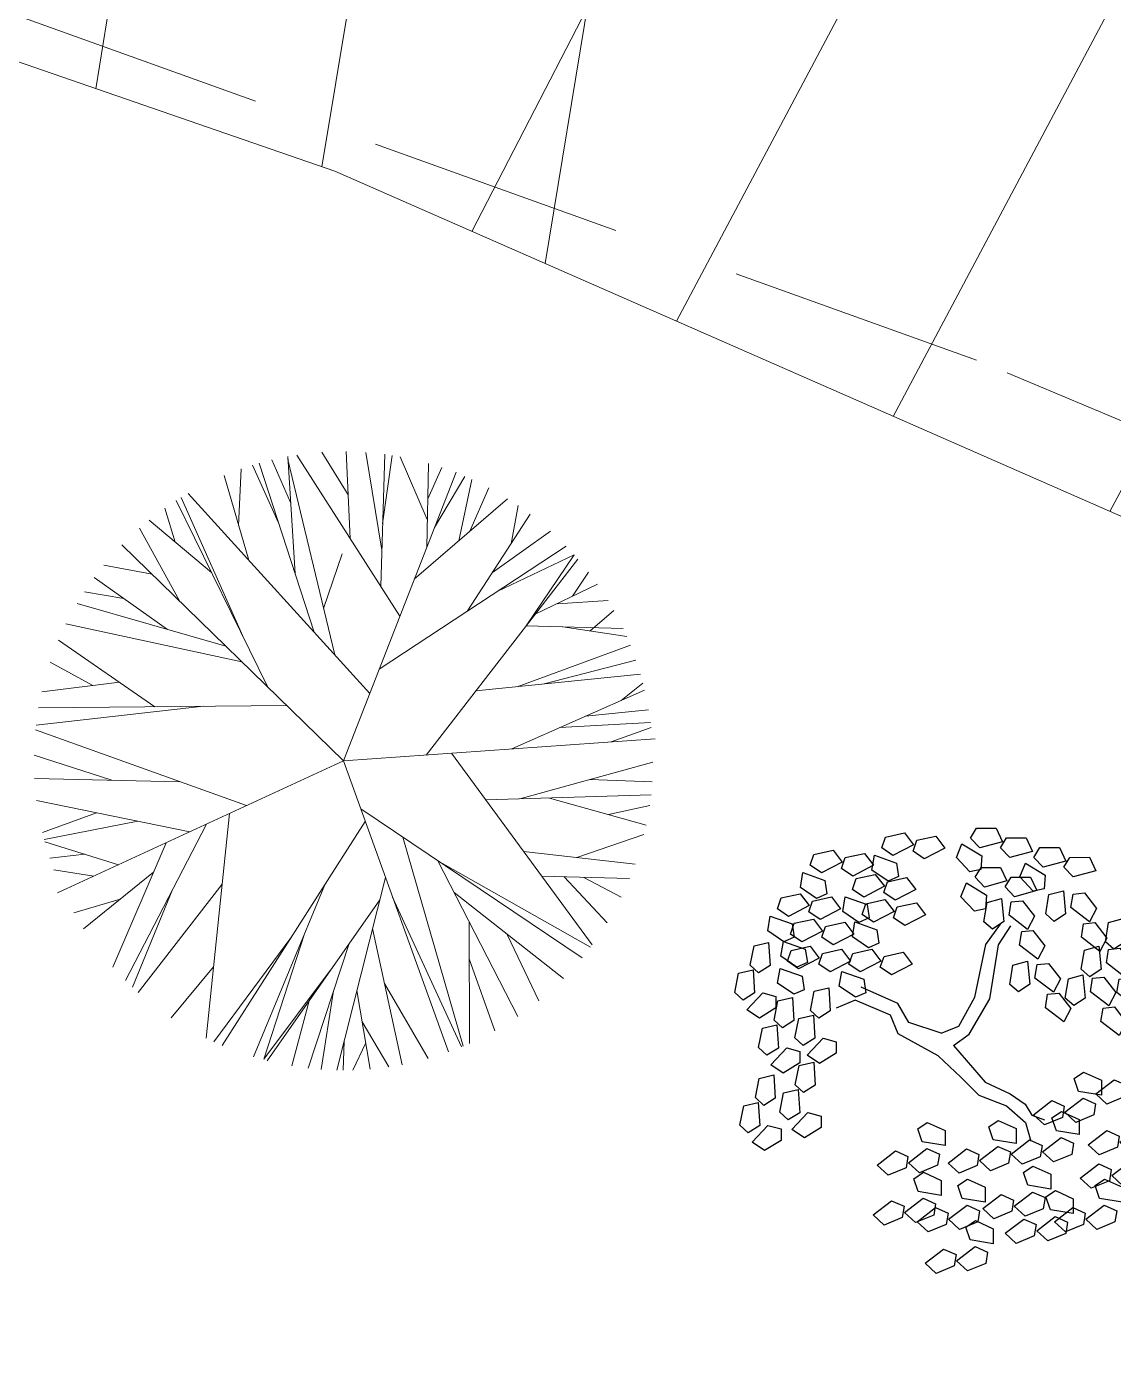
# Model space of a CAD drawing. Header units: millimetres. Extents: x 997 to 4249, y 599 to 1440.
# Drawn here: x 1257.61 to 1271.13, y 967.22 to 983.75 of the extents above; entities that cross this region are included whole.
import ezdxf

# ---------------------------------------------------------------- set-up
doc = ezdxf.new("R2010")
doc.units = ezdxf.units.MM
doc.linetypes.add('Continuo', pattern=[0])
doc.linetypes.add('DASHED', pattern=[19.049999999999997, 12.7, -6.35])
doc.layers.add('cercas existentes', color=18, linetype='Continuous')
doc.layers.add('taludes', color=9, linetype='Continuous')

# ---------------------------------------------------------------- blocks, each defined once
blk = doc.blocks.new('L', base_point=(1.368308775523684, 0.5912675167845717))
at = {"linetype": 'Continuo'}
for p, q in [((1.280916089299289, 0.6500475163375409), (1.31174301821871, 0.6750159968378147)), ((1.31174301821871, 0.6750159968378147), (1.34186187343421, 0.6212700062196056)), ((1.293723648621445, 0.5998346800868539), (1.280916089299289, 0.6500475163375409)), ((1.322488404633423, 0.5908934065339309), (1.293723648621445, 0.5998346800868539)), ((1.34186187343421, 0.6212700062196056), (1.322488404633423, 0.5908934065339309)), ((1.27527990510628, 0.5667751144922686), (1.306106834025701, 0.5917435949925424)), ((1.288087464428436, 0.5165622782415816), (1.27527990510628, 0.5667751144922686)), ((1.306106834025701, 0.5917435949925424), (1.336225689241201, 0.5379976043743333)), ((1.336225689241201, 0.5379976043743333), (1.316852220440414, 0.5076210046886586)), ((1.336982685207903, 0.4891181912847007), (1.355723834733489, 0.547808448240046)), ((1.355723834733489, 0.547808448240046), (1.391149735721709, 0.5543715756204681)), ((1.391149735721709, 0.5543715756204681), (1.404239655361986, 0.5272420425432495)), ((1.316852220440414, 0.5076210046886586), (1.288087464428436, 0.5165622782415816)), ((1.404239655361986, 0.5272420425432495), (1.376269753342036, 0.4836181146925474)), ((1.376269753342036, 0.4836181146925474), (1.336982685207903, 0.4891181912847007))]:
    blk.add_line(p, q, dxfattribs=at)
blk = doc.blocks.new('TREEY')
at = {"linetype": 'Continuo'}
for p, q in [((0.05525541282651256, 0.06819647636642183), (0.05875479107970011, 0.07851762267381605)), ((0.04648773984050426, 0.06257237867796152), (0.05525541282651256, 0.06819647636642183)), ((0.06138893844611047, 0.06349942774748794), (0.07627090969867723, 0.06819647636642183)), ((0.03860452509431259, 0.0503559320506466), (0.04648773984050426, 0.06257237867796152)), ((0.04823742896709801, 0.04753358266119947), (0.06138893844611047, 0.06349942774748794)), ((-0.08145106728427487, 0.03721243635380524), (-0.09721749677665824, 0.04660653359167304)), ((0.02983685210830425, 0.02971363943585814), (0.03860452509431259, 0.0503559320506466)), ((0.04035421422090635, 0.02501659081692426), (0.04823742896709801, 0.04753358266119947)), ((-0.08145106728427487, 0.02689129004641102), (-0.09808272766343537, 0.03816008651376561)), ((-0.03763192970727283, 0.03158833866534493), (-0.08145106728427487, 0.03721243635380524)), ((-0.03851638794708944, 0.01937189203803001), (-0.08145106728427487, 0.02689129004641102)), ((-0.008713990735877013, 0.01562249357905646), (-0.03763192970727283, 0.03158833866534493)), ((0.0009189131369084372, 0.003426648042175468), (0.02983685210830425, 0.02971363943585814)), ((0.02633747385511674, 0.009998395890596144), (0.04035421422090635, 0.02501659081692426)), ((-0.01484751635547492, 0.007176046501149021), (-0.03851638794708944, 0.01937189203803001)), ((0.0009189131369084372, 0.003426648042175468), (-0.008713990735877013, 0.01562249357905646)), ((-0.008713990735877013, -0.006915099355652692), (-0.01484751635547492, 0.007176046501149021)), ((0.009686586122916743, -0.008789798585139452), (0.02633747385511674, 0.009998395890596144)), ((-0.008713990735877013, -0.006915099355652692), (-0.01659720548206868, -0.0332020907493354)), ((0.009686586122916743, -0.008789798585139452), (-0.006964301609283225, -0.04164853782724283)), ((-0.03149840408767489, -0.04257558689676926), (-0.04376545532687074, -0.07263257783985942)), ((-0.01659720548206868, -0.0332020907493354), (-0.03149840408767489, -0.04257558689676926)), ((-0.006964301609283225, -0.04164853782724283), (-0.02186550021488947, -0.04822028567566351)), ((-0.02186550021488947, -0.04822028567566351), (-0.03324809321426868, -0.0773090253683594)), ((-0.03324809321426868, -0.0773090253683594), (-0.02624933670789363, -0.09234782138512145))]:
    blk.add_line(p, q, dxfattribs=at)
at = {"linetype": 'Continuo', "xscale": 0.3048, "yscale": 0.3048, "zscale": 0.3048}
for p, rotation in [((-0.07354862518504368, 0.1414333528590096), 295.0165150851705), ((0.01493565350269807, 0.1414127517685757), 190.1248425347958), ((0.05612064371328974, 0.1367363042400757), 190.1248425347958), ((0.0832696662050523, 0.1310916054611814), 190.1248425347958), ((-0.05076421183324579, 0.122645158383274), 295.0165150851705), ((-0.02711456759467075, 0.110449312846393), 295.0165150851705), ((0.1192055890358626, 0.1113763619159194), 190.1248425347958), ((-0.09458334941024785, 0.09260876853061777), 295.0165150851705), ((0.03333623036149183, 0.09166111837065738), 190.1248425347958), ((-0.1322497340146125, 0.08510997161267067), 347.8021081598379), ((0.06575354758607516, 0.0747682242148425), 190.1248425347958), ((0.1297229511484648, 0.07194587482539538), 190.1248425347958), ((-0.0367474714674562, 0.06537412697697471), 295.0165150851705), ((0.1104379160498543, 0.05317828144009372), 190.1248425347958), ((-0.08670013466405616, 0.04285713513269949), 295.0165150851705), ((-0.1462664743804021, 0.03346303789483169), 347.8021081598379), ((-0.1147336153956354, 0.03816008651376561), 347.8021081598379), ((0.0745212205720835, 0.02406894065696389), 190.1248425347958), ((0.1560067427534502, 0.00810309557067542), 190.1248425347958), ((0.1227049672890502, 0.0006042986527283116), 190.1248425347958), ((0.07802059882527101, -0.0332020907493354), 190.1248425347958), ((0.118321130796046, -0.03507678997882219), 190.1248425347958), ((-0.01221336898906452, -0.09327487045464787), 66.16076666471405), ((0.04823742896709805, -0.1035960167620421), 66.16076666471405), ((-0.003445696003056182, -0.1223636101473438), 66.16076666471405), ((0.05963924931951675, -0.1355071058441851), 66.16076666471405), ((-0.04726483358005825, -0.1430265038525661), 66.16076666471405)]:
    blk.add_blockref('L', p, dxfattribs=dict(at, rotation=rotation))
for p in [(-0.1410174070006208, -0.03412913981886181), (-0.1068504006494437, -0.05664613166313703), (-0.08670013466405616, -0.04819968458522959), (-0.04639960269328114, -0.05759378182309737), (-0.1252509775082374, -0.0914001712251611), (-0.06918401604507902, -0.1054707159915289), (-0.04726483358005829, -0.1073454152210156), (-0.08933428203046656, -0.1167395124588834)]:
    blk.add_blockref('L', p, dxfattribs=at)
blk = doc.blocks.new('gtfoods1')
at = {"layer": 'taludes', "lineweight": 5}
for p, q in [((-664.1833817020529, 332.9765225877613, -152.54448), (-665.9807799559558, 322.0531176402171, -152.54448)), ((-661.2889701396698, 332.5002598920464, -152.54448), (-663.1678923563882, 321.081405902182, -152.54448)), ((-658.3945585800184, 332.0239971976976, -152.54448), (-660.3930568544042, 319.8784385289002, -152.54448)), ((-655.5001470162692, 331.5477345019826, -152.54448), (-661.3042416345797, 320.2784325976172, -152.54448)), ((-652.9033874943079, 330.1897614098091, -152.54448), (-658.7585768451763, 319.1609305968136, -152.54448)), ((-650.3125374635531, 328.8142831055075, -152.54448), (-656.0651940271728, 317.9785829805085, -152.54448)), ((-647.7216874341639, 327.4388048025717, -152.54448), (-653.3718112078034, 316.7962353669354, -152.54448))]:
    blk.add_line(p, q, dxfattribs=at)
at = {"layer": 'taludes', "lineweight": 5, "extrusion": (-0.01641984845041765, -0.0124598069475162, 0.999787548325991)}
for p, q in [((-663.5568316340916, 316.9059660749137, 12.10426295626928), (-663.7902840938889, 317.4370568692932, 12.10704758264851)), ((-663.5026370022915, 316.0248921380937, 12.09417266884087), (-663.5920574424638, 317.4786530314882, 12.11082151582811)), ((-663.0090453921975, 315.0137834022689, 12.08967819389156), (-663.589882804873, 317.44329871277, 12.1104166289489)), ((-662.1986889290783, 315.4936307405681, 12.10896702729315), (-663.4815221904937, 317.4971654438973, 12.11286758353273)), ((-662.8416532125793, 317.0009651005516, 12.11719249381007), (-663.171206150872, 317.5316818036385, 12.11839416732697)), ((-662.8179345698877, 316.4607713106025, 12.1108498927233), (-662.8653640694145, 317.5409812432031, 12.12353300925393)), ((-662.4236267609372, 316.3146802569677, 12.1155050896113), (-662.622753064009, 317.5310409538695, 12.12739361131876)), ((-662.4374614866301, 315.866546772942, 12.1096930341694), (-662.3868308129881, 317.5065723760922, 12.13096330318869)), ((-662.4134690016979, 316.6437097630401, 12.11977242913467), (-662.2960991525872, 317.4932217476517, 12.13228703866627)), ((-661.8579855320825, 316.6949011262755, 12.12953329163565), (-662.1973622327519, 317.4761674663921, 12.13369608988856)), ((-664.2031129534516, 316.6209775269278, 12.09009720286008), (-664.1736857260737, 317.3246742998808, 12.09935028540436)), ((-663.7070215055569, 316.6542538455624, 12.09865938490382), (-664.031210205751, 317.3715093861272, 12.10227388896484)), ((-663.2661975491019, 315.2968235423416, 12.08898227190541), (-663.9479265259429, 317.3960733037688, 12.10394781159123)), ((-662.9006778019639, 313.6938355191548, 12.07500816074742), (-661.5000349913262, 317.2848756830144, 12.14276456544856)), ((-661.8649167844874, 316.3493729677298, 12.12511332873802), (-661.8439826523736, 317.3929571512092, 12.13846275745018)), ((-661.8528038491033, 316.9532127365717, 12.13283758901498), (-661.676238151811, 317.3408317310364, 12.14056807144786)), ((-664.0774630396786, 316.1897605773308, 12.08678677223954), (-664.3845748181616, 317.2437350726623, 12.09487808093887)), ((-661.7683295274003, 316.5970083312691, 12.12978575800128), (-661.3920979016, 317.2327017692476, 12.14388703791489)), ((-661.4661954233272, 316.4308731631934, 12.13267735674541), (-661.3048220524415, 317.1941926159211, 12.14484048011091)), ((-664.1514464057209, 315.243393724809, 12.07377766464173), (-664.9167280445968, 316.9709704932072, 12.08273903287859)), ((-662.5730306214814, 314.5338742401698, 12.0908581655538), (-664.8327995387685, 317.0211381528775, 12.08474263125931)), ((-662.0196899958426, 315.9525574149191, 12.1176261398679), (-660.8599152432603, 316.9548048759748, 12.14916397568097)), ((-661.3275803916627, 316.5506607024868, 12.13644672492652), (-661.0940095322057, 317.0901420605928, 12.14700599966334)), ((-664.990523864376, 316.4143204236029, 12.07458983276464), (-665.1193182889842, 316.8373620242128, 12.07774673521794)), ((-663.8412790022019, 314.6118452925482, 12.07100100474684), (-664.9802768259469, 316.9310197188456, 12.08119746510328)), ((-660.8154421837849, 316.3951281775037, 12.14291942639741), (-660.7281594065798, 316.8685219707836, 12.15025254973906)), ((-664.5406855126694, 316.0359443297236, 12.07726218508819), (-665.3164844561838, 316.6884982125462, 12.07265340048493)), ((-661.3570024325672, 315.5591015330454, 12.12360625525507), (-660.57857944225, 316.7607819793373, 12.15136644720358)), ((-664.9397334126606, 315.6839169354737, 12.06632136138338), (-665.4352076470082, 316.5887033313761, 12.06945988005074)), ((-661.04781684607, 316.036402797848, 12.13463246029654), (-660.3269159865104, 316.5528237473468, 12.15290793114342)), ((-662.9006778019639, 313.6938355191548, 12.07500816074742), (-665.6542052321606, 316.3812285095701, 12.06327756341932)), ((-662.4549764556659, 314.8365475831181, 12.09656906159737), (-660.1324532709245, 316.3649519466112, 12.15376031422732)), ((-665.2788073978545, 316.0148470292736, 12.06487683592881), (-665.8792933269565, 316.1293307104706, 12.05644160055055)), ((-663.1465162648979, 315.5887938852359, 12.09458650522734), (-662.9156680608016, 316.2671164623398, 12.10683136764247)), ((-661.8724688196403, 313.7668001331635, 12.09280410205074), (-659.985802959201, 316.2040886941304, 12.15416405061145)), ((-660.9887516650531, 315.8014397274951, 12.13267429105925), (-660.0320188253345, 316.2567787979046, 12.15406167979778)), ((-660.0320188253345, 316.2567787979046, 12.15406167979778), (-660.627021101785, 315.3757312879213, 12.13330974192046)), ((-665.0885932057324, 315.3292924389491, 12.05945709523542), (-665.998687642239, 315.9754935284705, 12.05256355864521)), ((-660.0541962535901, 315.7406311388065, 12.14726498582523), (-659.8522236366296, 316.0400601234535, 12.15431367017595)), ((-665.630087827938, 315.7137738943347, 12.05535552849129), (-666.1215997346217, 315.7983740887541, 12.04833758890621)), ((-660.5152771023882, 315.520087726439, 12.13694398690831), (-659.7422799294663, 315.8898264312743, 12.15424703236051)), ((-664.361890310717, 315.1199525042375, 12.06878309273748), (-666.2120523458198, 315.6529252194116, 12.04503940489389)), ((-660.2455084591334, 315.64912300994, 12.14298258469084), (-659.6113931828959, 315.6884575009594, 12.15388707834151)), ((-659.8347493206932, 315.3115571656822, 12.1455217216673), (-659.5393981429906, 315.5646016698579, 12.15352592968724)), ((-664.1622870337687, 314.9251433248569, 12.06963344403008), (-666.350044495287, 315.398167505761, 12.03959820686829)), ((-660.627021101785, 315.3757312879213, 12.13330974192046), (-659.424401935237, 315.3411402713755, 12.1526296737761)), ((-660.1717560188695, 315.3626364631205, 12.14062352065162), (-659.3793548614258, 315.2425340911, 12.15214062206237)), ((-665.2450943322701, 314.3680123966435, 12.04490691549683), (-666.4422886321172, 315.1970220828057, 12.03557648461247)), ((-660.7416662466251, 314.6168439314017, 12.12196928693738), (-659.3326108423844, 315.1316029296815, 12.15152584037469)), ((-666.0142037769629, 314.630478258704, 12.03554654000987), (-666.5469690373016, 314.9213143170127, 12.03042128739762)), ((-660.4067452811175, 314.6504998228449, 12.12788924209254), (-659.2639824082926, 314.9479886389274, 12.15036466319137)), ((-665.6832759929671, 314.6714358672748, 12.04149191114497), (-666.6511033984993, 314.5516517264396, 12.02410415072415)), ((-661.2543431674912, 314.565325517108, 12.11290737461455), (-659.2076610273841, 314.7709946676096, 12.14908386919769)), ((-659.4500010330701, 314.4453229884555, 12.14104516888379), (-659.177494332117, 314.6616564692556, 12.14821668441611)), ((-660.8085858149302, 313.8422962761422, 12.11121747894675), (-659.1561970375949, 314.5757319716363, 12.14749562706485)), ((-664.638413407328, 314.3742701164383, 12.05494862755557), (-666.7219578814231, 314.1395689923563, 12.017804921081)), ((-663.6087394341055, 314.3848908691605, 12.07199167149773), (-666.6910056177996, 314.3530982930461, 12.02097435985385)), ((-659.8895737012699, 314.2502125606188, 12.13139436349545), (-659.1067877886667, 314.3306997983655, 12.14525338963482)), ((-660.2111359765604, 314.1074826804547, 12.12433447294534), (-659.0832389254592, 314.1698426284142, 12.14363546502027)), ((-664.1039990219447, 313.1385589620968, 12.04832550111427), (-666.7285670192762, 314.0785740307469, 12.01693622980289)), ((-662.9006778019639, 313.6938355191548, 12.07500816074742), (-659.0259938482666, 313.9687940273682, 12.14207006128282)), ((-659.5710772668792, 313.9301133611798, 12.13263591656507), (-659.0761751796279, 314.109394300878, 12.14299814079727)), ((-665.7803686149889, 313.4545112913102, 12.02473145908271), (-666.7471502952749, 313.7638360233605, 12.0127086222852)), ((-662.9006778019639, 313.6938355191548, 12.07500816074742), (-666.4544281213703, 312.0539456781248, 11.99620666658475)), ((-662.9006778019639, 313.6938355191548, 12.07500816074742), (-661.5951404974335, 310.0745615071555, 12.05134440269)), ((-661.5578223124617, 313.7891283352176, 12.09824991217639), (-659.8066321361039, 311.406803473855, 12.09732068403467)), ((-660.7095512950641, 313.2211444281288, 12.10510287981084), (-659.0536115551217, 313.6781516511242, 12.1379943691516)), ((-664.9330410904411, 313.4354885952175, 12.03841033559123), (-666.7415618299665, 313.4760903095453, 12.00921438560335)), ((-659.8360416008009, 313.4622161478051, 12.12245316975373), (-659.0622487283472, 313.434959842662, 12.13482175078824)), ((-664.8101061718389, 312.8127234808107, 12.03266815513249), (-666.7161279958211, 313.2021651620914, 12.00621831445561)), ((-661.1308218099648, 313.20823545446, 12.09802333433964), (-659.0767816309356, 313.2711773255467, 12.13254193988781)), ((-660.337636023931, 313.232541004593, 12.11135299942037), (-659.1375259767447, 312.8937519394108, 12.12684066825522)), ((-659.6046285860712, 313.02561422651, 12.12081261227697), (-659.0936555179928, 313.1391999156772, 12.13062005194447)), ((-665.968509313263, 313.0494104204327, 12.01659300938064), (-666.6436102148616, 312.8053950841477, 12.00246456959347)), ((-664.3179657156738, 313.0398233248789, 12.04358096540974), (-664.6080964381968, 310.2465449818969, 12.00400494593921)), ((-662.6854310942663, 313.0971181195478, 12.07110666666667), (-659.9335454417242, 311.2443608480444, 12.09321191045127)), ((-665.4559102782828, 312.9446752888709, 12.02370633979057), (-666.6213942042712, 312.7165788032362, 12.00172256171044)), ((-664.6033322970543, 312.9081399690608, 12.03725319590334), (-665.6096656473203, 310.9626544306923, 11.99648031818518)), ((-662.6286985777788, 312.9398415162166, 12.07007835112589), (-664.4093153040085, 310.1549938218295, 12.00612864387135)), ((-665.6977628729464, 312.403111358881, 12.01298509694982), (-666.6136554383211, 312.6875930544236, 12.00148842440694)), ((-665.105914395722, 312.6762217970193, 12.02610885081069), (-665.7686138795539, 311.1300832898914, 11.99595643255481)), ((-662.1626318493709, 312.745133994172, 12.07530618875671), (-661.414107907983, 310.1450541184843, 12.05519607283778)), ((-660.0010140194718, 312.4927702730149, 12.10766209705819), (-659.1641591292346, 312.777284460167, 12.12495179244728)), ((-666.1168753313991, 312.5332901798436, 12.00772421943888), (-666.5525292536095, 312.484504756977, 11.9999613415643)), ((-660.6612652679755, 312.5694491709519, 12.09777417512901), (-659.2744051530185, 312.4083848849186, 12.11854379041469)), ((-666.0027028713846, 312.2623957822968, 12.00622330320088), (-666.5016677006306, 312.3406071430941, 11.99900334077037)), ((-665.2621981725567, 312.3115974589189, 12.01899803551799), (-666.1311737622295, 311.6053495311737, 11.99592497317938)), ((-661.7267906472557, 312.4516959476223, 12.07880719757897), (-659.8294079689158, 311.376300444603, 12.0965664866373)), ((-661.7267906472557, 312.4516959476223, 12.07880719757897), (-660.7324861068748, 310.5153042981028, 12.07100480378538)), ((-664.4090762986962, 312.1626421374826, 12.03115279488806), (-665.4524317022883, 310.8151841248323, 11.99722478279888)), ((-663.1308369222256, 312.1545075399429, 12.05204437461333), (-664.0196815470083, 310.0130971758563, 12.01075935008594)), ((-662.3783027114196, 312.2456818754722, 12.06553975429339), (-662.9823133729869, 309.8474034836142, 12.02573144746903)), ((-660.4329606718543, 312.2588628487288, 12.09765303062945), (-659.3427189401509, 312.2297843922177, 12.11519604943986)), ((-660.1563785079095, 312.2514859666676, 12.1021034988413), (-659.6224745892459, 311.6797129303463, 12.10374628762621)), ((-659.9111825748505, 312.2449462117254, 12.1060489327559), (-659.4460323660794, 312.0002336246521, 12.11063853226887)), ((-665.0203768825008, 312.1018920055528, 12.02035610306792), (-665.5238068514043, 310.8800802022465, 11.99686132864637)), ((-662.2898155687226, 312.0003735487908, 12.06393586438757), (-661.4341668059899, 310.1367204488813, 12.05476278093583)), ((-661.5245119628034, 312.0577615306029, 12.07721989916732), (-660.1667748777045, 310.9864784583697, 12.08616765670734)), ((-665.6757197288646, 311.9755135172604, 12.00801820024382), (-666.2529042538727, 311.8068971209475, 11.99643752997802)), ((-662.4481310457461, 311.9684221862753, 12.06093760337421), (-663.850101126405, 309.9657157970219, 12.01295393825754)), ((-661.338314541973, 311.6951451403647, 12.07575879191277), (-661.3351291868064, 310.1791716251769, 12.05691835500333)), ((-663.5431317157272, 311.5096870180466, 12.03723707166826), (-664.5123727815076, 310.2007464882233, 12.00500628632653)), ((-663.3845122638318, 311.5433512362588, 12.04026167142183), (-663.8918712915702, 309.9849933433284, 12.01250817823164)), ((-662.538447510995, 311.6098126096279, 12.05498515020034), (-662.1695351956262, 309.9164908529817, 12.03994097591494)), ((-660.8637041785294, 311.5363703100879, 12.08157475395577), (-660.4704829514496, 310.7108374515176, 12.07774459296296)), ((-662.8305252932482, 311.422174156482, 12.04784982265689), (-663.3385005797418, 309.8716061443338, 12.02018328913311)), ((-661.3373409301512, 311.231787853216, 12.07000021247335), (-661.0175571630868, 310.3385605546582, 12.06412032461841)), ((-664.5159668449783, 311.1335369825611, 12.01657211934827), (-665.0408594854646, 310.4972543123115, 12.00002198615982)), ((-663.0645731839511, 311.0878380522379, 12.03983932635597), (-663.8918712915702, 309.9849933433284, 12.01250817823164)), ((-663.0224864922934, 310.8362226229408, 12.0373947844313), (-663.1761669286066, 309.8564539355784, 12.02266051584882)), ((-662.7327916793995, 310.8381516590962, 12.04217658043905), (-662.568027875247, 309.8608619693914, 12.03270312362559)), ((-662.3898919714466, 310.9279369308551, 12.04892708330965), (-661.8455256807779, 309.9938412551085, 12.04622626950307)), ((-663.3284530764295, 310.7108871061603, 12.0308078035856), (-663.5411883044217, 309.9003492639958, 12.01721269021144)), ((-662.6673359996798, 310.4499039375783, 12.03841306180598), (-662.3355939707878, 309.8881349280723, 12.03686035232535)), ((-662.8916487788631, 310.207395350337, 12.03170684491823), (-662.9046149266733, 309.8465232979754, 12.02699654585915)), ((-662.6235306470815, 310.1900742409377, 12.0358943763546), (-662.7848531612976, 309.8482408333816, 12.02898483862233))]:
    blk.add_line(p, q, dxfattribs=at)
at = {"layer": 'taludes', "linetype": 'DASHED', "lineweight": 5, "ltscale": 0.25}
blk.add_lwpolyline([(-557.5827813048386, 273.2078155171373), (-574.6687120009683, 276.685281782622), (-579.2700738529834, 277.7388181268175), (-590.4672985220177, 283.2827310881514), (-609.0427707346007, 293.7053269336868), (-633.9794599593156, 308.7490674864748), (-642.9457491931043, 313.5927990178516), (-655.0307852818792, 318.6792657158276), (-683.2795789335394, 328.8222740362335), (-692.8296324092123, 331.5647792585441), (-706.2558121180011, 331.8188385275751), (-714.7242811336341, 331.4893879063675), (-718.2202913756641, 332.9970371892302), (-720.6304898294779, 334.2581423755983), (-723.4750057864162, 335.9852290994424)], dxfattribs=at)
at = {"layer": 'taludes', "lineweight": 5, "elevation": 13.32950666666667}
blk.add_lwpolyline([(-713.3319290037425, 331.3184961808472), (-710.8414035560413, 331.2205786910156), (-691.3208929233724, 330.8068571242441), (-663.0060605201097, 321.0255011110503), (-631.1965425796034, 307.0616830465942), (-578.3536899727308, 278.1270428349821), (-564.8845863358897, 274.2547144403309), (-544.8712756743503, 270.4518920154869), (-526.3391089569004, 286.4220039420077), (-506.7848738817347, 297.0043179863692), (-484.3245161259397, 280.8223090407996), (-427.7316189200155, 234.1214249637226), (-394.2325023690087, 208.645826545755), (-293.3093414853486, 172.950501039028), (-278.6878162830296, 167.7790409226218), (-255.3981691416823, 168.5597231459119)], dxfattribs=at)
at = {"layer": 'taludes', "lineweight": 5, "extrusion": (-0.01236829873502729, -0.01648888712755286, 0.9997875483259911), "xscale": 15.39779496363267, "yscale": 15.39779496363267, "zscale": 15.39779496363267, "rotation": 305.071058239371}
blk.add_blockref('TREEY', (-710.3873983147519, -144.8486218374242, 15.05955257253606), dxfattribs=at)

msp = doc.modelspace()

# ---------------------------------------------------------------- block references
at = {"layer": 'cercas existentes', "color": 1}
msp.add_blockref('gtfoods1', (1924.453969422014, 660.9214954393885), dxfattribs=at)

doc.saveas('drawing.dxf')
